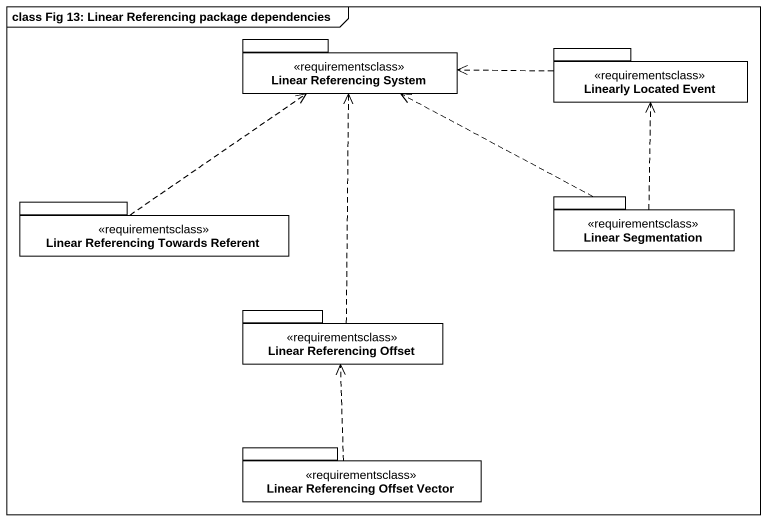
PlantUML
@startuml
mainframe class Fig 13: Linear Referencing package dependencies
package "Linear Referencing System" as Linear_Referencing_System <<requirementsclass>> {
}
package "Linearly Located Event" as Linearly_Located_Event <<requirementsclass>> {
}
package "Linear Referencing Towards Referent" as Linear_Referencing_Towards <<requirementsclass>> {
}
package "Linear Segmentation" as Linear_Segmentation <<requirementsclass>> {
}
package "Linear Referencing Offset" as Linear_Referencing_Offset <<requirementsclass>> {
}
package "Linear Referencing Offset Vector" as Linear_Referencing_Offset_2 <<requirementsclass>> {
}
Linearly_Located_Event .left.> Linear_Referencing_System
Linear_Referencing_Towards .up.> Linear_Referencing_System
Linear_Segmentation .left.> Linear_Referencing_System
Linear_Segmentation .up.> Linearly_Located_Event
Linear_Referencing_Offset .up.> Linear_Referencing_System
Linear_Referencing_Offset_2 .up.> Linear_Referencing_Offset
@enduml
